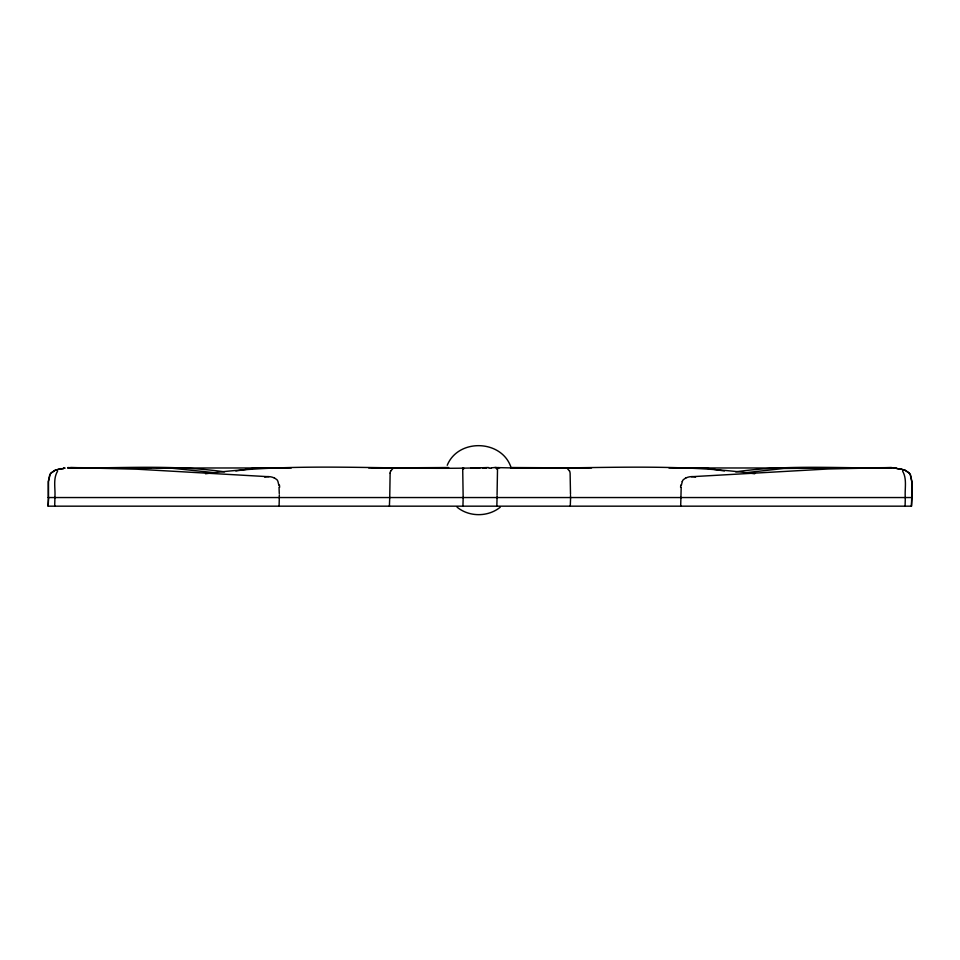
<?xml version="1.0" encoding="UTF-8"?>
<svg xmlns="http://www.w3.org/2000/svg" width="960" height="960" viewBox="0 0 960 960"><rect width="100%" height="100%" fill="white"/><g stroke="black" fill="none" stroke-linecap="round" stroke-linejoin="round"><path stroke-width="1.44" d="M54.864 497.628C55.668 488.856 52.728 479.052 57.6 471.156M279.312 497.628L279.3 494.94M497.064 497.628L497.076 495.972M570.516 497.628L570.516 495.42M911.736 497.628L911.736 481.548L910.284 474.828A8.256 8.256 0 0 0 908.94 472.908L904.992 470.244L899.22 468.636L905.136 470.244L909.12 472.908A8.256 8.256 0 0 1 910.464 474.828L911.94 481.548L911.94 497.628M496.548 468.96L496.596 468.192M48.24 506.172L48.504 497.544L48.06 506.172L911.496 506.172L911.94 497.544M54.696 506.172L54.924 497.544M279.084 506.172L279.312 497.544M389.4 506.172L389.724 497.544M462.936 506.172L463.164 497.544M496.836 506.172L497.064 497.544M570.276 506.172L570.6 497.544M680.688 506.172L680.916 497.544M905.088 506.172L905.316 497.544M911.424 506.172L911.736 497.544L48.288 497.544M681.18 487.344L680.916 497.628M462.696 468.192L463.164 497.628M681.396 485.208L682.26 481.5M390.132 473.124L389.724 497.628M390.756 470.988L393.18 468.192A21.408 11.196 61.3 0 1 394.056 467.772L397.8 467.82A21.42 11.16 -59.4 0 1 398.388 468.072M447.228 465.3C458.232 438.156 501.66 439.488 510.972 467.268M462.816 467.82L463.524 467.82M496.716 467.82L497.424 467.82M500.28 507.168C488.136 517.152 469.224 517.152 457.08 507.168M686.196 477.624L683.22 479.784A6.66 4.824 -89.5 0 0 682.284 481.512M377.388 467.988L445.668 467.7M578.7 467.988L591.576 467.928M61.008 468.636L55.104 470.244L51.12 472.908A8.256 8.256 0 0 0 49.764 474.828L48.288 481.548L48.3 497.628M60.924 468.636L55.248 470.244L51.3 472.908A8.256 8.256 0 0 0 49.956 474.828L48.492 481.548L48.504 497.628M235.86 470.976L255.084 468L272.112 467.976M402.348 467.976L446.532 467.904M556.44 467.976L557.88 467.976M396.564 467.976L398.064 467.976M562.176 467.976L563.676 467.976M491.448 467.82L494.976 467.52C581.496 470.208 668.604 461.904 754.704 473.772M745.836 472.68L783.816 468.468L891.156 467.628M480.048 467.988L470.736 467.988M735.708 471.84C787.428 464.436 839.712 468.432 891.732 467.976L892.536 467.988M205.536 473.772C299.328 461.22 394.248 470.964 488.46 467.52M63.552 468.276L65.16 468.108M63.48 468.276L64.32 468.18M688.116 467.976L705.144 468L724.368 470.976M668.952 467.964L803.592 468M372.456 467.988L448.68 467.532M691.308 476.724L828.264 468.972L891.912 467.568M445.704 467.988L446.46 467.988M488.748 467.988L489.504 467.988M513.78 467.988L514.536 467.988M368.652 467.928L381.54 467.988M67.704 467.988L68.508 467.976C120.516 468.432 172.8 464.436 224.52 471.84M890.88 467.988L891.732 467.976M84.9 468L151.224 468M70.668 467.544L136.956 469.2L268.932 476.724M510.576 467.7L582.84 467.988M156.648 468L291.288 467.964M400.08 467.904L401.52 467.904M482.376 467.976L486.732 467.976M510.792 467.904L557.16 467.904M558.72 467.904L560.148 467.904M809.004 468L875.34 468M511.548 467.532L587.784 467.988M68.508 467.976L69.348 467.988M69.456 467.628L172.2 468.264L215.28 472.764M494.976 467.52L498.504 467.82M403.068 467.904L403.788 467.976M566.16 467.82L562.428 467.82A21.42 11.16 59.4 0 0 561.852 468.072M274.032 477.624L277.02 479.784A6.66 4.824 89.5 0 1 277.956 481.512L278.832 485.208M902.604 471.156C907.296 479.064 904.548 488.892 905.304 497.628M569.484 470.988L567.048 468.192A21.408 11.196 -61.3 0 0 566.184 467.772M497.532 468.192L497.064 494.856M463.632 468.192L463.68 468.96M279.048 487.344L279.276 493.596M570.504 494.28L570.108 473.124A8.448 3.66 -87.2 0 0 569.52 470.904M680.58 487.284A27.552 21.312 -89 0 1 680.808 485.076M686.256 477.828A23.34 17.736 81.9 0 1 695.568 477.096M279.432 485.076A27.552 21.312 89 0 1 279.648 487.284M264.672 477.096A23.34 17.736 -81.9 0 1 273.972 477.828M390.072 473.052A8.448 3.66 87.2 0 1 390.708 470.904M462.576 467.952A17.52 2.832 64 0 1 462.756 467.7M463.404 468.06A17.52 2.748 -65.6 0 1 463.452 468.54M496.476 467.952A17.52 2.832 64 0 1 496.656 467.7M497.304 468.06A17.52 2.748 -65.6 0 1 497.352 468.54M490.224 468.276A28.812 21.432 -49.3 0 1 491.424 468.036M498.48 467.604A28.812 21.804 51.2 0 1 499.704 467.832M60.96 468.912A42.912 38.292 -13.1 0 1 63.504 468.54M61.056 468.9A42.24 37.752 -13.1 0 1 63.576 468.54M894.228 468.048L893.4 468.012L896.748 468.276L894.228 468.048M71.484 467.964L67.908 467.592L71.484 467.964M899.268 468.912A42.912 38.292 13.1 0 0 896.724 468.54A42.24 37.752 13.1 0 1 899.184 468.9"/></g></svg>
